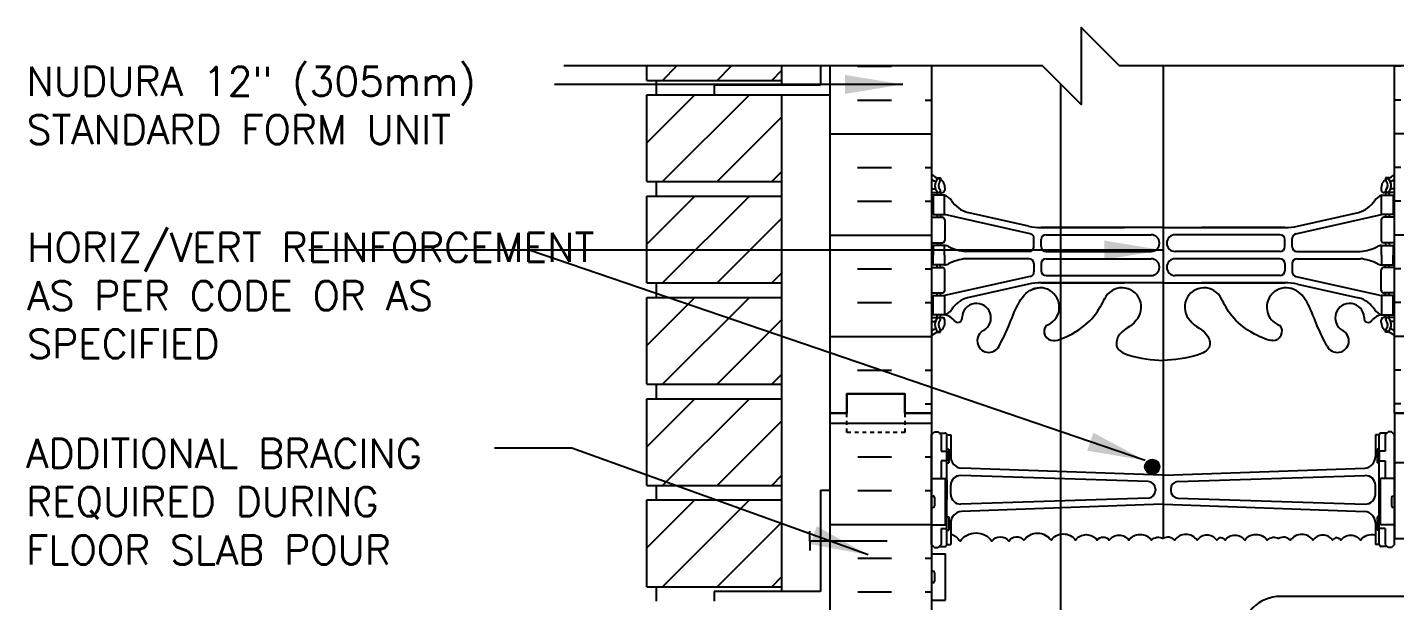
# Model space of a CAD drawing. Header units: inches. Extents: x 196 to 302, y 22 to 90.
# Drawn here: x 243.5 to 278.93, y 75.45 to 90.31 of the extents above; entities that cross this region are included whole.
import ezdxf

# ---------------------------------------------------------------- set-up
doc = ezdxf.new("R2010")
doc.units = ezdxf.units.IN
doc.header["$LTSCALE"] = 0.5
doc.header["$MEASUREMENT"] = 0
doc.linetypes.add('DASHED2', pattern=[0.375, 0.25, -0.125])
for name, color, linetype in [('HATCH', 12, 'Continuous'), ('line25', 2, 'Continuous'), ('LINE3', 3, 'Continuous'), ('LINE50', 5, 'Continuous'), ('LINE9', 9, 'Continuous'), ('TEXT', 4, 'Continuous'), ('Web_Edge', 9, 'Continuous')]:
    doc.layers.add(name, color=color, linetype=linetype)
doc.styles.add('DIM', font='romans.shx', dxfattribs={"width": 0.7})
doc.styles.add('ROMANS', font='romans.shx', dxfattribs={"height": 0.75})
doc.dimstyles.new('ext_8', dxfattribs={"dimscale": 8, "dimtxt": 0.09375, "dimasz": 0.09375, "dimexe": 0.09375, "dimexo": 0.0625, "dimgap": 0.0625, "dimtad": 1, "dimdec": 1, "dimzin": 3, "dimdsep": 46, "dimlunit": 4, "dimtxsty": 'DIM', "dimcen": 0.09, "dimdle": 0.09375, "dimclrt": 4, "dimadec": 0, "dimazin": 0, "dimtfac": 1, "dimtdec": 1, "dimtmove": 2, "dimatfit": 3, "dimfxl": 1, "dimfrac": 2, "dimtolj": 1, "dimtzin": 0, "dimarcsym": 0})

msp = doc.modelspace()

# ---------------------------------------------------------------- hatches: boundary and pattern name
at = {"layer": 'HATCH'}
h = msp.add_hatch(dxfattribs=at)
h.set_pattern_fill('INSUL', color=256, scale=7, style=0)
h.set_pattern_definition([(0, (-2659.2347, -334.7005), (0, 2.625), []), (0, (-2659.2347, -333.8255), (0, 2.625), [0.875, -0.875]), (0, (-2659.2347, -332.9505), (0, 2.625), [0.875, -0.875])])
h.paths.add_polyline_path([(264.302, 62.309), (264.739, 62.309), (264.739, 62.809), (266.239, 62.809), (266.239, 62.309), (266.927, 62.309), (266.927, 80.309), (266.239, 80.309), (266.239, 80.809), (264.739, 80.809), (264.739, 80.309), (264.302, 80.309)])
h = msp.add_hatch(dxfattribs=at)
h.set_pattern_fill('INSUL', color=256, scale=7, style=0)
h.set_pattern_definition([(0, (83.7942, -65.3508), (0, 2.625), []), (0, (83.7942, -64.4758), (0, 2.625), [0.875, -0.875]), (0, (83.7942, -63.6008), (0, 2.625), [0.875, -0.875])])
h.paths.add_polyline_path([(281.552, 80.309), (281.114, 80.309), (281.114, 80.809), (279.614, 80.809), (279.614, 80.309), (278.927, 80.309), (278.927, 77.059), (281.552, 77.059)])
h.paths.add_polyline_path([(281.552, 67.559), (278.927, 67.559), (278.927, 62.309), (279.614, 62.309), (279.614, 62.809), (281.114, 62.809), (281.114, 62.309), (281.552, 62.309)])
at = {"layer": 'LINE3'}
msp.add_hatch(color=256, dxfattribs=at).paths.add_polyline_path([(272.834, 78.92, 1), (272.459, 78.92, 1)])

# ---------------------------------------------------------------- linework, layer by layer
at = {"layer": 'HATCH'}
for p, q in [((259.96, 88.934), (260.335, 89.309)), ((261.374, 88.934), (261.749, 89.309)), ((265.015, 89.3), (265.89, 89.3)), ((279.088, 89.3), (278.927, 89.3)), ((279.088, 89.3), (278.927, 89.3)), ((262.788, 88.934), (263.052, 89.198)), ((259.552, 87.315), (260.796, 88.559)), ((259.96, 86.309), (262.21, 88.559)), ((265.015, 88.425), (265.89, 88.425)), ((266.765, 88.425), (266.927, 88.425)), ((266.765, 88.425), (266.927, 88.425)), ((279.088, 88.425), (278.927, 88.425)), ((279.088, 88.425), (278.927, 88.425)), ((261.374, 86.309), (263.052, 87.987)), ((264.302, 87.55), (266.927, 87.55)), ((281.552, 87.55), (278.927, 87.55)), ((262.788, 86.309), (263.052, 86.573)), ((265.015, 86.675), (265.89, 86.675)), ((266.765, 86.675), (266.927, 86.675)), ((279.088, 86.675), (278.927, 86.675)), ((279.088, 86.675), (278.927, 86.675)), ((259.552, 84.69), (260.796, 85.934)), ((259.96, 83.684), (262.21, 85.934)), ((265.015, 85.8), (265.89, 85.8)), ((266.765, 85.8), (266.927, 85.8)), ((279.088, 85.8), (278.927, 85.8)), ((261.374, 83.684), (263.052, 85.362)), ((264.302, 84.925), (266.927, 84.925)), ((281.552, 84.925), (278.927, 84.925)), ((265.015, 84.05), (265.89, 84.05)), ((266.765, 84.05), (266.927, 84.05)), ((279.088, 84.05), (278.927, 84.05)), ((279.088, 84.05), (278.927, 84.05)), ((262.788, 83.684), (263.052, 83.948)), ((259.552, 82.065), (260.796, 83.309)), ((259.96, 81.059), (262.21, 83.309)), ((265.015, 83.175), (265.89, 83.175)), ((266.765, 83.175), (266.927, 83.175)), ((279.088, 83.175), (278.927, 83.175)), ((261.374, 81.059), (263.052, 82.737)), ((264.302, 82.3), (266.927, 82.3)), ((281.552, 82.3), (278.927, 82.3)), ((262.788, 81.059), (263.052, 81.323)), ((265.015, 81.425), (265.89, 81.425)), ((266.765, 81.425), (266.927, 81.425)), ((266.765, 81.425), (266.927, 81.425)), ((279.088, 81.425), (278.927, 81.425)), ((279.088, 81.425), (278.927, 81.425)), ((259.552, 79.44), (260.796, 80.684)), ((259.96, 78.434), (262.21, 80.684)), ((266.765, 80.55), (266.927, 80.55)), ((279.088, 80.55), (278.927, 80.55)), ((261.374, 78.434), (263.052, 80.112)), ((262.788, 78.434), (263.052, 78.698)), ((259.552, 76.815), (260.796, 78.059)), ((259.96, 75.809), (262.21, 78.059)), ((261.374, 75.809), (263.052, 77.487)), ((262.788, 75.809), (263.052, 76.073))]:
    msp.add_line(p, q, dxfattribs=at)
for points in [[(267.427, 77.181, -0.147187), (267.669, 76.99, -0.520567), (268.495, 76.99, -0.520567), (268.932, 76.99, -0.520567), (269.321, 77.015, -0.520567), (270.026, 77.015, -0.520567), (270.658, 77.015, -0.520567), (271.217, 77.015, -0.520567), (271.533, 77.015, -0.520567), (272.043, 77.015, -0.520567), (272.626, 77.015, -0.358767), (272.927, 77.059)], [(274.427, 77.09, 0.172924), (274.321, 77.015, 0.520567), (273.811, 77.015, 0.520567), (273.228, 77.015, 0.358767), (272.927, 77.059)], [(274.427, 77.09, -0.172924), (274.533, 77.015, -0.520567), (275.043, 77.015, -0.520567), (275.626, 77.015, -0.358767), (275.927, 77.059)], [(277.427, 77.09, 0.172924), (277.321, 77.015, 0.520567), (276.811, 77.015, 0.520567), (276.228, 77.015, 0.358767), (275.927, 77.059)], [(277.427, 77.09, -0.172924), (277.533, 77.015, -0.520567), (278.043, 77.015, -0.31555), (278.427, 77.154, -0.31555)]]:
    msp.add_lwpolyline(points, format="xyb", dxfattribs=at)
at = {"layer": 'line25'}
for p, q in [((259.552, 88.934), (259.552, 89.309)), ((263.052, 88.809), (263.052, 89.309)), ((266.927, 89.309), (266.927, 80.309)), ((278.927, 80.309), (278.927, 89.309)), ((259.552, 88.934), (263.052, 88.934)), ((259.802, 88.559), (259.802, 88.934)), ((259.552, 88.559), (263.052, 88.559)), ((259.552, 86.309), (259.552, 88.559)), ((263.052, 75.684), (263.052, 88.559)), ((259.552, 86.309), (263.052, 86.309)), ((259.802, 85.934), (259.802, 86.309)), ((259.552, 85.934), (263.052, 85.934)), ((259.552, 83.684), (259.552, 85.934)), ((259.552, 83.684), (263.052, 83.684)), ((259.802, 83.309), (259.802, 83.684)), ((259.552, 83.309), (263.052, 83.309)), ((259.552, 81.059), (259.552, 83.309)), ((259.552, 81.059), (263.052, 81.059)), ((259.802, 80.684), (259.802, 81.059)), ((259.552, 80.684), (263.052, 80.684)), ((259.552, 78.434), (259.552, 80.684)), ((266.927, 80.309), (266.927, 62.309)), ((278.927, 80.309), (278.927, 77.059)), ((259.552, 78.434), (263.052, 78.434)), ((259.802, 78.059), (259.802, 78.434)), ((266.927, 78.614), (267.292, 78.614)), ((267.292, 77.414), (267.292, 78.614)), ((278.927, 78.614), (278.562, 78.614)), ((278.562, 77.414), (278.562, 78.614)), ((259.552, 78.059), (263.052, 78.059)), ((259.552, 75.809), (259.552, 78.059)), ((266.927, 77.414), (267.292, 77.414)), ((278.927, 77.414), (278.562, 77.414)), ((278.927, 77.059), (300.53, 77.059)), ((266.927, 76.664), (267.292, 76.664)), ((267.292, 75.464), (267.292, 76.664)), ((259.552, 75.809), (263.052, 75.809)), ((259.802, 75.434), (259.802, 75.809)), ((266.927, 75.464), (267.292, 75.464))]:
    msp.add_line(p, q, dxfattribs=at)
at = {"layer": 'LINE3'}
for p, q in [((272.927, 89.309), (272.927, 77.059)), ((270.267, 88.844), (270.267, 45.1))]:
    msp.add_line(p, q, dxfattribs=at)
msp.add_lwpolyline([(280.464, 75.559), (275.964, 75.559, 0.414214), (274.964, 74.559), (274.964, 55.698), (274.964, 55.698)], format="xyb", dxfattribs=at)
msp.add_circle((272.646, 78.92), 0.188, dxfattribs=at)
at = {"layer": 'LINE50'}
for p, q in [((264.302, 80.309), (264.302, 89.309)), ((264.302, 62.309), (264.302, 80.309))]:
    msp.add_line(p, q, dxfattribs=at)
for points in [[(264.302, 80.309), (264.739, 80.309), (264.739, 80.809), (266.239, 80.809), (266.239, 80.309), (266.927, 80.309)], [(266.927, 80.309), (266.239, 80.309), (266.239, 80.809), (264.739, 80.809), (264.739, 80.309), (264.302, 80.309)], [(281.552, 80.309), (281.114, 80.309), (281.114, 80.809), (279.614, 80.809), (279.614, 80.309), (278.927, 80.309)], [(278.927, 80.309), (279.614, 80.309), (279.614, 80.809), (281.114, 80.809), (281.114, 80.309), (281.552, 80.309)]]:
    msp.add_lwpolyline(points, dxfattribs=at)
at = {"layer": 'LINE9'}
for p, q in [((264.052, 89.309), (264.052, 88.809)), ((264.052, 88.809), (261.302, 88.809)), ((261.302, 88.809), (261.302, 88.559)), ((261.302, 88.559), (264.302, 88.559)), ((266.927, 79.743), (267.007, 79.823)), ((266.927, 76.903), (266.927, 79.743)), ((267.007, 79.823), (267.097, 79.823)), ((267.177, 79.743), (267.097, 79.823)), ((267.127, 79.793), (267.277, 79.793)), ((267.177, 79.793), (267.277, 79.793)), ((267.177, 79.743), (267.177, 79.323)), ((267.327, 79.743), (267.427, 79.743)), ((267.327, 76.903), (267.327, 79.743)), ((267.327, 79.723), (267.327, 79.723)), ((267.427, 79.743), (267.427, 79.182)), ((278.427, 79.743), (278.427, 79.182)), ((278.527, 79.743), (278.427, 79.743)), ((278.527, 76.903), (278.527, 79.743)), ((278.527, 79.723), (278.527, 79.723)), ((278.677, 79.793), (278.577, 79.793)), ((278.727, 79.793), (278.577, 79.793)), ((278.677, 79.743), (278.757, 79.823)), ((278.677, 79.743), (278.677, 79.323)), ((278.847, 79.823), (278.757, 79.823)), ((278.927, 79.743), (278.847, 79.823)), ((278.927, 76.903), (278.927, 79.743)), ((267.327, 79.373), (267.377, 79.373)), ((267.377, 79.373), (267.377, 79.023)), ((278.527, 79.373), (278.477, 79.373)), ((278.477, 79.373), (278.477, 79.023)), ((267.177, 79.073), (267.177, 78.614)), ((267.327, 79.023), (267.377, 79.023)), ((278.527, 79.023), (278.477, 79.023)), ((278.677, 79.073), (278.677, 78.614)), ((272.544, 78.54), (267.687, 78.692)), ((272.91, 78.699), (267.702, 78.883)), ((272.944, 78.699), (278.152, 78.883)), ((273.31, 78.54), (278.167, 78.692)), ((264.052, 78.309), (264.052, 75.684)), ((264.052, 78.309), (264.302, 78.309)), ((267.427, 78.204), (267.427, 78.442)), ((272.727, 78.341), (272.727, 78.305)), ((273.127, 78.341), (273.127, 78.305)), ((278.427, 78.204), (278.427, 78.442)), ((266.927, 78.124), (266.927, 77.904)), ((266.927, 78.069), (266.927, 78.069)), ((266.927, 77.959), (266.927, 77.959)), ((266.967, 78.164), (266.967, 78.164)), ((267.007, 78.124), (267.007, 77.904)), ((272.544, 78.106), (267.687, 77.954)), ((272.91, 77.947), (267.702, 77.763)), ((272.944, 77.947), (278.152, 77.763)), ((273.31, 78.106), (278.167, 77.954)), ((278.847, 78.124), (278.847, 77.904)), ((278.887, 78.164), (278.887, 78.164)), ((278.927, 78.124), (278.927, 77.904)), ((278.927, 78.069), (278.927, 78.069)), ((278.927, 77.959), (278.927, 77.959)), ((266.967, 77.864), (266.967, 77.864)), ((267.327, 77.623), (267.377, 77.623)), ((267.377, 77.623), (267.377, 77.273)), ((278.477, 77.623), (278.477, 77.273)), ((278.527, 77.623), (278.477, 77.623)), ((278.887, 77.864), (278.887, 77.864)), ((263.78, 76.997), (263.78, 77.247)), ((267.177, 77.323), (267.177, 76.903)), ((267.327, 77.273), (267.377, 77.273)), ((267.427, 77.464), (267.427, 76.903)), ((278.427, 77.464), (278.427, 76.903)), ((278.527, 77.273), (278.477, 77.273)), ((278.677, 77.323), (278.677, 76.903)), ((263.78, 76.997), (265.78, 76.997)), ((263.78, 76.997), (263.78, 76.747)), ((266.927, 76.903), (267.007, 76.823)), ((267.177, 76.903), (267.097, 76.823)), ((267.327, 76.903), (267.427, 76.903)), ((278.527, 76.903), (278.427, 76.903)), ((278.677, 76.903), (278.757, 76.823)), ((278.927, 76.903), (278.847, 76.823)), ((267.007, 76.823), (267.097, 76.823)), ((267.127, 76.853), (267.277, 76.853)), ((267.177, 76.853), (267.277, 76.853)), ((278.727, 76.853), (278.577, 76.853)), ((278.677, 76.853), (278.577, 76.853)), ((278.847, 76.823), (278.757, 76.823)), ((266.927, 76.174), (266.927, 75.954)), ((266.967, 76.214), (266.967, 76.214)), ((267.007, 76.174), (267.007, 75.954)), ((266.927, 76.119), (266.927, 76.119)), ((266.927, 76.009), (266.927, 76.009)), ((266.967, 75.914), (266.967, 75.914)), ((264.052, 75.684), (261.302, 75.684)), ((261.302, 75.684), (261.302, 75.434))]:
    msp.add_line(p, q, dxfattribs=at)
for points in [[(284.198, 89.309), (271.802, 89.309), (270.802, 90.309), (270.802, 88.309), (269.802, 89.309), (257.405, 89.309)], [(267.177, 79.323), (267.327, 79.323), (267.327, 79.073), (267.177, 79.073)], [(278.677, 79.323), (278.527, 79.323), (278.527, 79.073), (278.677, 79.073)], [(267.292, 78.573), (267.327, 78.573), (267.327, 78.073), (267.292, 78.073)], [(278.562, 78.573), (278.527, 78.573), (278.527, 78.073), (278.562, 78.073)], [(267.177, 77.323), (267.327, 77.323), (267.327, 77.573), (267.292, 77.573)], [(278.677, 77.323), (278.527, 77.323), (278.527, 77.573), (278.562, 77.573)]]:
    msp.add_lwpolyline(points, dxfattribs=at)
at = {"layer": 'LINE9', "linetype": 'DASHED2', "ltscale": 0.15}
msp.add_lwpolyline([(266.239, 80.309), (266.239, 80.309), (266.239, 79.809), (264.739, 79.809), (264.739, 80.309), (264.739, 80.309)], dxfattribs=at)
at = {"layer": 'LINE9'}
for centre, radius, start, end in [((267.277, 79.743), 0.05, 0, 90), ((278.577, 79.743), 0.05, 90, 180), ((267.727, 79.182), 0.3, 180, 265.2426), ((278.127, 79.182), 0.3, 274.7574, 0), ((267.677, 78.442), 0.25, 87.7479, 180), ((272.927, 78.899), 0.2, 265.2426, 270), ((272.927, 78.899), 0.2, 270, 274.7574), ((278.177, 78.442), 0.25, 0, 92.2521), ((272.527, 78.341), 0.2, 0, 85.2426), ((272.527, 78.305), 0.2, 274.7574, 0), ((273.327, 78.341), 0.2, 94.7574, 180), ((273.327, 78.305), 0.2, 180, 265.2426), ((266.967, 78.124), 0.04, 90, 180), ((266.967, 78.124), 0.04, 0, 90), ((267.677, 78.204), 0.25, 180, 272.2521), ((272.927, 77.747), 0.2, 90, 94.7574), ((272.927, 77.747), 0.2, 85.2426, 90), ((278.177, 78.204), 0.25, 267.7479, 0), ((278.887, 78.124), 0.04, 90, 180), ((278.887, 78.124), 0.04, 360, 90), ((266.967, 77.904), 0.04, 180, 270), ((266.967, 77.904), 0.04, 270, 0), ((267.727, 77.464), 0.3, 94.7574, 180), ((278.127, 77.464), 0.3, 0, 85.2426), ((278.887, 77.904), 0.04, 180, 270), ((278.887, 77.904), 0.04, 270, 0), ((267.277, 76.903), 0.05, 270, 0), ((278.577, 76.903), 0.05, 180, 270), ((266.967, 76.174), 0.04, 90, 180), ((266.967, 76.174), 0.04, 0, 90), ((266.967, 75.954), 0.04, 180, 270), ((266.967, 75.954), 0.04, 270, 0)]:
    msp.add_arc(centre, radius, start, end, dxfattribs=at)
at = {"layer": 'Web_Edge'}
for p, q in [((266.927, 86.125), (267.005, 86.125)), ((267.073, 86.404), (267.163, 86.404)), ((267.163, 86.404), (267.163, 86.362)), ((267.273, 86.155), (267.273, 86.088)), ((278.581, 86.155), (278.581, 86.088)), ((278.781, 86.404), (278.691, 86.404)), ((278.691, 86.404), (278.691, 86.362)), ((278.927, 86.125), (278.849, 86.125)), ((266.927, 86.025), (267.21, 86.025)), ((267.073, 86.025), (267.073, 85.955)), ((267.163, 86.025), (267.163, 85.955)), ((278.927, 86.025), (278.643, 86.025)), ((278.691, 86.025), (278.691, 85.955)), ((278.781, 86.025), (278.781, 85.955)), ((266.927, 85.385), (267.21, 85.385)), ((267.073, 85.455), (267.073, 85.385)), ((267.163, 85.455), (267.163, 85.385)), ((269.485, 84.959), (267.268, 85.455)), ((269.442, 85.157), (267.861, 85.51)), ((276.368, 84.959), (278.586, 85.455)), ((276.412, 85.157), (277.992, 85.51)), ((278.927, 85.385), (278.643, 85.385)), ((278.691, 85.455), (278.691, 85.385)), ((278.781, 85.455), (278.781, 85.385)), ((267.273, 85.323), (267.273, 84.788)), ((269.769, 85.121), (271.927, 85.121)), ((272.927, 85.121), (269.769, 85.121)), ((272.927, 85.121), (276.085, 85.121)), ((276.085, 85.121), (273.927, 85.121)), ((278.581, 85.323), (278.581, 84.788)), ((266.927, 84.725), (267.21, 84.725)), ((267.073, 84.725), (267.073, 84.655)), ((267.163, 84.725), (267.163, 84.655)), ((269.583, 84.624), (269.583, 84.837)), ((269.771, 84.625), (269.771, 84.809)), ((269.896, 84.934), (272.615, 84.934)), ((275.958, 84.934), (273.239, 84.934)), ((276.083, 84.625), (276.083, 84.809)), ((276.271, 84.624), (276.271, 84.837)), ((278.927, 84.725), (278.643, 84.725)), ((278.691, 84.725), (278.691, 84.655)), ((278.781, 84.725), (278.781, 84.655)), ((269.458, 84.499), (267.821, 84.499)), ((269.458, 84.311), (267.821, 84.311)), ((269.896, 84.5), (272.615, 84.5)), ((269.896, 84.31), (272.615, 84.31)), ((275.958, 84.5), (273.239, 84.5)), ((275.958, 84.31), (273.239, 84.31)), ((276.396, 84.499), (278.033, 84.499)), ((276.396, 84.311), (278.033, 84.311)), ((266.927, 84.085), (267.21, 84.085)), ((267.073, 84.085), (267.073, 84.155)), ((267.163, 84.085), (267.163, 84.155)), ((267.273, 83.488), (267.273, 84.023)), ((269.583, 84.186), (269.583, 83.974)), ((269.771, 84.185), (269.771, 84.001)), ((276.083, 84.185), (276.083, 84.001)), ((276.271, 84.186), (276.271, 83.974)), ((278.581, 83.488), (278.581, 84.023)), ((278.927, 84.085), (278.643, 84.085)), ((278.691, 84.085), (278.691, 84.155)), ((278.781, 84.085), (278.781, 84.155)), ((269.485, 83.852), (267.268, 83.355)), ((269.442, 83.654), (267.861, 83.301)), ((269.769, 83.69), (271.927, 83.69)), ((272.927, 83.69), (269.769, 83.69)), ((269.896, 83.876), (272.615, 83.876)), ((272.927, 83.69), (276.085, 83.69)), ((275.958, 83.876), (273.239, 83.876)), ((276.085, 83.69), (273.927, 83.69)), ((276.368, 83.852), (278.586, 83.355)), ((276.412, 83.654), (277.992, 83.301)), ((266.927, 83.425), (267.21, 83.425)), ((267.073, 83.355), (267.073, 83.425)), ((267.163, 83.355), (267.163, 83.425)), ((278.927, 83.425), (278.643, 83.425)), ((278.691, 83.355), (278.691, 83.425)), ((278.781, 83.355), (278.781, 83.425)), ((266.927, 82.785), (267.21, 82.785)), ((266.927, 82.685), (267.005, 82.685)), ((267.073, 82.785), (267.073, 82.855)), ((267.163, 82.785), (267.163, 82.855)), ((267.273, 82.655), (267.273, 82.723)), ((278.581, 82.655), (278.581, 82.723)), ((278.927, 82.785), (278.643, 82.785)), ((278.691, 82.785), (278.691, 82.855)), ((278.781, 82.785), (278.781, 82.855)), ((278.927, 82.685), (278.849, 82.685)), ((267.073, 82.406), (267.163, 82.406)), ((267.163, 82.406), (267.163, 82.448)), ((278.691, 82.406), (278.691, 82.448)), ((278.781, 82.406), (278.691, 82.406))]:
    msp.add_line(p, q, dxfattribs=at)
for points in [[(266.968, 85.455), (267.268, 85.455), (267.268, 85.955), (266.968, 85.955)], [(278.886, 85.455), (278.586, 85.455), (278.586, 85.955), (278.886, 85.955)], [(266.968, 83.355), (267.268, 83.355), (267.268, 82.855), (266.968, 82.855)], [(278.886, 83.355), (278.586, 83.355), (278.586, 82.855), (278.886, 82.855)]]:
    msp.add_lwpolyline(points, close=True, dxfattribs=at)
for points in [[(267.268, 84.405), (267.268, 84.655), (266.968, 84.655), (266.968, 84.405)], [(267.268, 84.405), (267.268, 84.155), (266.968, 84.155), (266.968, 84.405)], [(278.586, 84.405), (278.586, 84.655), (278.886, 84.655), (278.886, 84.405)], [(278.586, 84.405), (278.586, 84.155), (278.886, 84.155), (278.886, 84.405)]]:
    msp.add_lwpolyline(points, dxfattribs=at)
for centre, radius, start, end in [((267.273, 86.862), 0.5, 226.2109, 250.5288), ((278.581, 86.862), 0.5, 289.4712, 313.7891), ((267.273, 86.862), 0.6, 234.7832, 245.0748), ((267.005, 86.145), 0.0196, 269.4032, 15.4901), ((267.267, 86.21), 0.25, 140.1145, 222.4609), ((267.011, 86.299), 0.021, 343.464, 63.9957), ((267.109, 86.341), 0.045, 321.448, 139.1879), ((267.115, 86.071), 0.045, 222.4609, 42.4609), ((267.023, 86.155), 0.25, 0, 70.5288), ((267.267, 86.21), 0.16, 140.0001, 222.4609), ((267.21, 86.088), 0.0625, 270, 0), ((278.831, 86.155), 0.25, 109.4712, 180), ((278.643, 86.088), 0.0625, 180, 270), ((278.738, 86.071), 0.045, 137.5391, 317.5391), ((278.745, 86.341), 0.045, 40.8121, 218.552), ((278.587, 86.21), 0.16, 317.5391, 39.9999), ((278.587, 86.21), 0.25, 317.5391, 39.8855), ((278.843, 86.299), 0.021, 116.0043, 196.536), ((278.849, 86.145), 0.0196, 164.5099, 270.5968), ((278.581, 86.862), 0.6, 294.9252, 305.2168), ((267.146, 85.613), 0.364, 34.9775, 70.3387), ((268.069, 86.224), 0.743, 212.7919, 253.8107), ((277.785, 86.224), 0.743, 286.1893, 327.2081), ((278.708, 85.613), 0.364, 109.6613, 145.0225), ((267.21, 85.323), 0.0625, 0, 90), ((278.643, 85.323), 0.0625, 90, 180), ((269.769, 86.621), 1.5, 257.4135, 270), ((276.085, 86.621), 1.5, 270, 282.5865), ((267.21, 84.788), 0.0625, 270, 0), ((269.458, 84.837), 0.125, 0, 77.3767), ((269.896, 84.809), 0.125, 90, 180), ((272.615, 84.717), 0.217, 270, 90), ((273.239, 84.717), 0.217, 90, 270), ((275.958, 84.809), 0.125, 0, 90), ((276.396, 84.837), 0.125, 102.6233, 180), ((278.643, 84.788), 0.0625, 180, 270), ((267.264, 84.437), 0.219, 60.4937, 88.92), ((267.909, 85.666), 1.17, 242.6365, 265.6505), ((267.909, 83.144), 1.17, 94.3495, 117.3635), ((269.458, 84.624), 0.125, 270, 0), ((269.458, 84.186), 0.125, 0, 90), ((269.896, 84.625), 0.125, 180, 270), ((269.896, 84.185), 0.125, 90, 180), ((272.615, 84.093), 0.217, 270, 90), ((273.239, 84.093), 0.217, 90, 270), ((275.958, 84.625), 0.125, 270, 360), ((275.958, 84.185), 0.125, 0, 90), ((276.396, 84.624), 0.125, 180, 270), ((276.396, 84.186), 0.125, 90, 180), ((277.944, 85.666), 1.17, 274.3495, 297.3635), ((277.944, 83.144), 1.17, 62.6365, 85.6505), ((278.59, 84.437), 0.219, 91.08, 119.5063), ((267.21, 84.023), 0.0625, 0, 90), ((267.264, 84.374), 0.219, 271.08, 299.5063), ((269.458, 83.974), 0.125, 282.6233, 0), ((269.896, 84.001), 0.125, 180, 270), ((275.958, 84.001), 0.125, 270, 0), ((276.396, 83.974), 0.125, 180, 257.3767), ((278.59, 84.374), 0.219, 240.4937, 268.92), ((278.643, 84.023), 0.0625, 90, 180), ((269.769, 82.19), 1.5, 90, 102.5865), ((276.085, 82.19), 1.5, 77.4135, 90), ((267.21, 83.488), 0.0625, 270, 0), ((268.069, 82.587), 0.743, 106.1893, 147.2081), ((269.739, 83.057), 0.5, 288.2063, 113.7861), ((271.864, 83.057), 0.5, 315.8125, 155.181), ((273.989, 83.057), 0.5, 24.819, 224.1875), ((276.114, 83.057), 0.5, 66.2139, 251.7937), ((277.785, 82.587), 0.743, 32.7919, 73.8107), ((278.643, 83.488), 0.0625, 180, 270), ((267.146, 83.198), 0.364, 289.6613, 325.0225), ((268.093, 82.779), 0.375, 300.1325, 177.0763), ((277.761, 82.779), 0.375, 2.9237, 239.8675), ((278.708, 83.198), 0.364, 214.9775, 250.3387), ((267.005, 82.666), 0.0196, 344.5099, 90.5968), ((267.267, 82.601), 0.25, 137.5391, 219.8855), ((267.115, 82.739), 0.045, 317.5391, 137.5391), ((267.023, 82.655), 0.25, 289.4712, 360), ((267.267, 82.601), 0.16, 137.5391, 219.9999), ((267.21, 82.723), 0.0625, 360, 90), ((267.23, 82.506), 0.352, 38.4669, 83.8709), ((267.608, 82.774), 0.113, 205.9431, 12.1844), ((270.086, 82.432), 0.242, 141.7673, 270), ((275.768, 82.432), 0.242, 270, 38.2327), ((278.246, 82.774), 0.113, 167.8156, 334.0569), ((278.623, 82.506), 0.352, 96.1291, 141.5331), ((278.643, 82.723), 0.0625, 90, 180), ((278.831, 82.655), 0.25, 180, 250.5288), ((278.738, 82.739), 0.045, 42.4609, 222.4609), ((278.587, 82.601), 0.16, 320.0001, 42.4609), ((278.587, 82.601), 0.25, 320.1145, 42.4609), ((278.849, 82.666), 0.0196, 89.4032, 195.4901), ((267.273, 81.948), 0.6, 114.9252, 125.2168), ((267.273, 81.948), 0.5, 109.4712, 133.7891), ((267.011, 82.511), 0.021, 296.0043, 16.536), ((267.109, 82.47), 0.045, 220.8121, 38.552), ((268.413, 82.185), 0.3, 116.0575, 332.403), ((277.441, 82.185), 0.3, 207.597, 63.9425), ((278.745, 82.47), 0.045, 141.448, 319.1879), ((278.581, 81.948), 0.5, 46.2109, 70.5288), ((278.843, 82.511), 0.021, 163.464, 243.9957), ((278.581, 81.948), 0.6, 54.7832, 65.0748)]:
    msp.add_arc(centre, radius, start, end, dxfattribs=at)
for points in [[(269.771, 84.63), (269.771, 84.804)], [(276.083, 84.63), (276.083, 84.804)], [(269.771, 84.18), (269.771, 84.006)], [(276.083, 84.18), (276.083, 84.006)]]:
    msp.add_open_spline(points, degree=1, dxfattribs=at)
for points, knots in [([(268.679, 82.046), (268.765, 82.213), (269.018, 82.703), (269.232, 83.452), (269.642, 83.547), (269.698, 83.555)], [0, 0, 0, 0, 0.579211, 1.703896, 1.875321, 1.875321, 1.875321, 1.875321]), ([(270.086, 82.19), (270.207, 82.188), (271.04, 82.546), (271.279, 83.002), (271.42, 83.286)], [0.038125, 0.038125, 0.038125, 0.038125, 0.320663, 1.258119, 1.258119, 1.258119, 1.258119]), ([(275.768, 82.19), (275.647, 82.188), (274.814, 82.546), (274.574, 83.002), (274.434, 83.286)], [0.038125, 0.038125, 0.038125, 0.038125, 0.320663, 1.258119, 1.258119, 1.258119, 1.258119]), ([(277.175, 82.046), (277.089, 82.213), (276.836, 82.703), (276.622, 83.452), (276.212, 83.547), (276.155, 83.555)], [0, 0, 0, 0, 0.579211, 1.703896, 1.875321, 1.875321, 1.875321, 1.875321]), ([(272.223, 82.708), (272.115, 82.545), (271.755, 82.455), (271.679, 81.959), (272.227, 81.723), (272.631, 81.695), (272.927, 81.674)], [0.229407, 0.229407, 0.229407, 0.229407, 0.844432, 1.128849, 1.464331, 2.389004, 2.389004, 2.389004, 2.389004]), ([(273.631, 82.708), (273.739, 82.545), (274.098, 82.455), (274.175, 81.959), (273.627, 81.723), (273.223, 81.695), (272.927, 81.674)], [0.229407, 0.229407, 0.229407, 0.229407, 0.844432, 1.128849, 1.464331, 2.389004, 2.389004, 2.389004, 2.389004])]:
    msp.add_open_spline(points, degree=3, knots=knots, dxfattribs=at)

# ---------------------------------------------------------------- texts
at = {"layer": 'TEXT', "char_height": 0.75, "attachment_point": 4, "style": 'ROMANS'}
for s, insert, width in [('NUDURA 12" (305mm) STANDARD FORM UNIT', (243.487, 88.285), 13.9131), ('HORIZ/VERT REINFORCEMENT AS PER CODE OR AS SPECIFIED', (243.503, 83.356), 16.22436), ('ADDITIONAL BRACING REQUIRED DURING FLOOR SLAB POUR', (243.473, 78.015), 12.17415)]:
    msp.add_mtext(s, dxfattribs=dict(at, insert=insert, width=width))

# ---------------------------------------------------------------- leaders
at = {"layer": 'TEXT'}
for points, override in [([(266.184, 88.83), (257.16, 88.83)], {"dimasz": 0.1875, "dimtad": 0}), ([(272.91, 84.535), (250.796, 84.535)], {"dimasz": 0.1875, "dimtad": 0}), ([(272.462, 79.083), (256.507, 84.535)], {"dimasz": 0.1875, "dimgap": 0.0625, "dimtad": 0}), ([(265.285, 76.636), (257.608, 79.402), (255.611, 79.402)], {"dimasz": 0.1875, "dimtad": 0})]:
    msp.add_leader(points, dimstyle='ext_8', override=override, dxfattribs=at)

doc.saveas('drawing.dxf')
